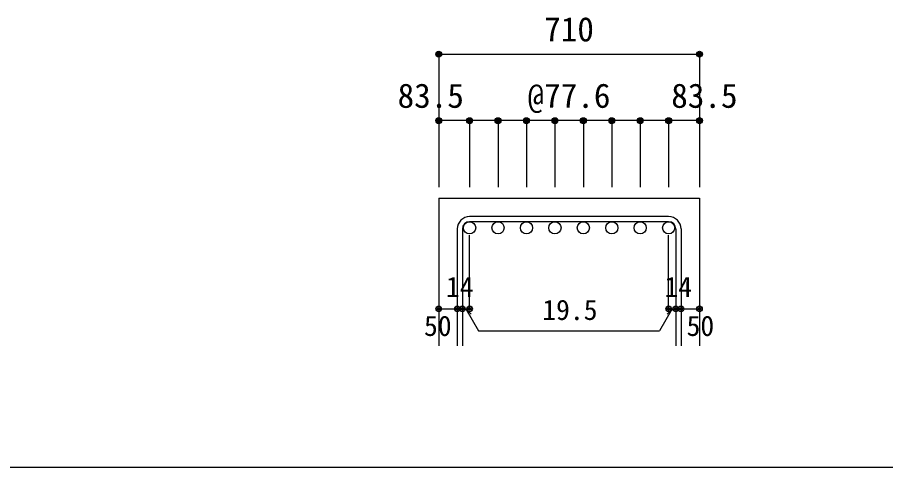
# Model space of a CAD drawing. Units: millimetres at full size, sheet at 1:30; details may follow other scales. Extents: x -5973 to 5954, y -4195 to 4201.
# Drawn here: x -942 to 1409, y -4195 to -2975 of the extents above; entities that cross this region are included whole.
import ezdxf
from ezdxf.enums import TextEntityAlignment as Align

# ---------------------------------------------------------------- set-up
doc = ezdxf.new("R2010")
doc.units = ezdxf.units.MM
doc.header["$LTSCALE"] = 30
doc.header["$PDMODE"] = 32
doc.header["$PDSIZE"] = 15
for name, color, linetype in [('0-1_躯体線', 2, 'Continuous'), ('0-5_基礎梁筋', 7, 'Continuous'), ('0-6_スタラップ筋', 7, 'Continuous'), ('0-D_寸法', 4, 'Continuous'), ('F-0_枠', 6, 'Continuous')]:
    doc.layers.add(name, color=color, linetype=linetype)
doc.styles.add('ＭＳ ゴシック', font='')
doc.styles.get('ＭＳ ゴシック').set_extended_font_data('MS Gothic')

msp = doc.modelspace()

# ---------------------------------------------------------------- linework, layer by layer
at = {"layer": '0-1_躯体線'}
for p, q in [((199.44, -3464.89), (199.44, -3864.89)), ((199.44, -3464.89), (905.44, -3464.89)), ((905.44, -3464.89), (905.44, -3864.89))]:
    msp.add_line(p, q, dxfattribs=at)
at = {"layer": '0-5_基礎梁筋', "color": 3}
for centre in [(282.94, -3545.39), (359.94, -3545.39), (436.94, -3545.39), (513.94, -3545.39), (590.94, -3545.39), (667.94, -3545.39), (744.94, -3545.39), (821.94, -3545.39)]:
    msp.add_circle(centre, 16.5, dxfattribs=at)
at = {"layer": '0-6_スタラップ筋'}
for p, q in [((821.94, -3514.89), (282.94, -3514.89)), ((249.44, -3548.39), (249.44, -3864.89)), ((263.44, -3548.39), (263.44, -3864.89)), ((821.94, -3528.89), (282.94, -3528.89)), ((841.44, -3548.39), (841.44, -3864.89)), ((855.44, -3548.39), (855.44, -3864.89))]:
    msp.add_line(p, q, dxfattribs=at)
for centre, radius, start, end in [((282.94, -3548.39), 33.5, 90, 180), ((821.94, -3548.39), 33.5, 0, 90), ((282.94, -3548.39), 19.5, 90, 180), ((821.94, -3548.39), 19.5, 0, 90)]:
    msp.add_arc(centre, radius, start, end, dxfattribs=at)
at = {"layer": '0-D_寸法'}
for p, q in [((199.44, -3074.89), (905.44, -3074.89)), ((905.44, -3074.89), (905.44, -3254.89)), ((905.44, -3074.89), (905.44, -3254.89)), ((282.94, -3254.89), (199.44, -3254.89)), ((282.94, -3254.89), (282.94, -3434.89)), ((552.44, -3254.89), (282.94, -3254.89)), ((359.94, -3254.89), (359.94, -3434.89)), ((436.94, -3254.89), (436.94, -3434.89)), ((513.94, -3254.89), (513.94, -3434.89)), ((821.94, -3254.89), (552.44, -3254.89)), ((590.94, -3254.89), (590.94, -3434.89)), ((667.94, -3254.89), (667.94, -3434.89)), ((744.94, -3254.89), (744.94, -3434.89)), ((821.94, -3254.89), (821.94, -3434.89)), ((905.44, -3254.89), (821.94, -3254.89)), ((905.44, -3254.89), (905.44, -3434.89)), ((905.44, -3254.89), (905.44, -3434.89)), ((821.94, -3764.89), (821.94, -3565.56)), ((199.44, -3764.89), (249.44, -3764.89)), ((273.19, -3764.89), (307.41, -3824.17)), ((273.19, -3764.89), (287.33, -3779.04)), ((831.69, -3764.89), (797.46, -3824.17)), ((831.69, -3764.89), (817.54, -3779.04)), ((821.94, -3764.89), (905.44, -3764.89)), ((841.44, -3764.89), (855.44, -3764.89)), ((307.41, -3824.17), (797.46, -3824.17))]:
    msp.add_line(p, q, dxfattribs=at)
for points in [[(199.44, -3074.89), (199.44, -3254.89), (199.44, -3434.89)], [(249.44, -3764.89), (282.94, -3764.89), (282.94, -3565.56)]]:
    msp.add_lwpolyline(points, dxfattribs=at)
for centre, radius in [((199.44, -3074.89), 8), ((199.44, -3074.89), 7.2), ((199.44, -3074.89), 6.4), ((199.44, -3074.89), 5.6), ((199.44, -3074.89), 4.8), ((199.44, -3074.89), 4), ((199.44, -3074.89), 3.2), ((199.44, -3074.89), 2.4), ((199.44, -3074.89), 1.6), ((199.44, -3074.89), 0.8), ((905.44, -3074.89), 8), ((905.44, -3074.89), 7.2), ((905.44, -3074.89), 6.4), ((905.44, -3074.89), 5.6), ((905.44, -3074.89), 4.8), ((905.44, -3074.89), 4), ((905.44, -3074.89), 3.2), ((905.44, -3074.89), 2.4), ((905.44, -3074.89), 1.6), ((905.44, -3074.89), 0.8), ((199.44, -3254.89), 8), ((199.44, -3254.89), 7.2), ((199.44, -3254.89), 6.4), ((199.44, -3254.89), 5.6), ((199.44, -3254.89), 4.8), ((199.44, -3254.89), 4), ((199.44, -3254.89), 3.2), ((199.44, -3254.89), 2.4), ((199.44, -3254.89), 1.6), ((199.44, -3254.89), 0.8), ((282.94, -3254.89), 8), ((282.94, -3254.89), 7.2), ((282.94, -3254.89), 6.4), ((282.94, -3254.89), 5.6), ((282.94, -3254.89), 4.8), ((282.94, -3254.89), 4), ((282.94, -3254.89), 3.2), ((282.94, -3254.89), 2.4), ((282.94, -3254.89), 1.6), ((282.94, -3254.89), 0.8), ((359.94, -3254.89), 8), ((359.94, -3254.89), 7.2), ((359.94, -3254.89), 6.4), ((359.94, -3254.89), 5.6), ((359.94, -3254.89), 4.8), ((359.94, -3254.89), 4), ((359.94, -3254.89), 3.2), ((359.94, -3254.89), 2.4), ((359.94, -3254.89), 1.6), ((359.94, -3254.89), 0.8), ((436.94, -3254.89), 8), ((436.94, -3254.89), 7.2), ((436.94, -3254.89), 6.4), ((436.94, -3254.89), 5.6), ((436.94, -3254.89), 4.8), ((436.94, -3254.89), 4), ((436.94, -3254.89), 3.2), ((436.94, -3254.89), 2.4), ((436.94, -3254.89), 1.6), ((436.94, -3254.89), 0.8), ((513.94, -3254.89), 8), ((513.94, -3254.89), 7.2), ((513.94, -3254.89), 6.4), ((513.94, -3254.89), 5.6), ((513.94, -3254.89), 4.8), ((513.94, -3254.89), 4), ((513.94, -3254.89), 3.2), ((513.94, -3254.89), 2.4), ((513.94, -3254.89), 1.6), ((513.94, -3254.89), 0.8), ((590.94, -3254.89), 8), ((590.94, -3254.89), 7.2), ((590.94, -3254.89), 6.4), ((590.94, -3254.89), 5.6), ((590.94, -3254.89), 4.8), ((590.94, -3254.89), 4), ((590.94, -3254.89), 3.2), ((590.94, -3254.89), 2.4), ((590.94, -3254.89), 1.6), ((590.94, -3254.89), 0.8), ((667.94, -3254.89), 8), ((667.94, -3254.89), 7.2), ((667.94, -3254.89), 6.4), ((667.94, -3254.89), 5.6), ((667.94, -3254.89), 4.8), ((667.94, -3254.89), 4), ((667.94, -3254.89), 3.2), ((667.94, -3254.89), 2.4), ((667.94, -3254.89), 1.6), ((667.94, -3254.89), 0.8), ((744.94, -3254.89), 8), ((744.94, -3254.89), 7.2), ((744.94, -3254.89), 6.4), ((744.94, -3254.89), 5.6), ((744.94, -3254.89), 4.8), ((744.94, -3254.89), 4), ((744.94, -3254.89), 3.2), ((744.94, -3254.89), 2.4), ((744.94, -3254.89), 1.6), ((744.94, -3254.89), 0.8), ((821.94, -3254.89), 8), ((821.94, -3254.89), 7.2), ((821.94, -3254.89), 6.4), ((821.94, -3254.89), 5.6), ((821.94, -3254.89), 4.8), ((821.94, -3254.89), 4), ((821.94, -3254.89), 3.2), ((821.94, -3254.89), 2.4), ((821.94, -3254.89), 1.6), ((821.94, -3254.89), 0.8), ((905.44, -3254.89), 8), ((905.44, -3254.89), 7.2), ((905.44, -3254.89), 6.4), ((905.44, -3254.89), 5.6), ((905.44, -3254.89), 4.8), ((905.44, -3254.89), 4), ((905.44, -3254.89), 3.2), ((905.44, -3254.89), 2.4), ((905.44, -3254.89), 1.6), ((905.44, -3254.89), 0.8), ((199.44, -3764.89), 4), ((199.44, -3764.89), 3.6), ((249.44, -3764.89), 4), ((249.44, -3764.89), 3.6), ((263.44, -3764.89), 4), ((263.44, -3764.89), 3.6), ((282.94, -3764.89), 4), ((282.94, -3764.89), 3.6), ((821.94, -3764.89), 4), ((821.94, -3764.89), 3.6), ((841.44, -3764.89), 4), ((841.44, -3764.89), 3.6), ((855.44, -3764.89), 4), ((855.44, -3764.89), 3.6), ((905.44, -3764.89), 4), ((905.44, -3764.89), 3.6), ((199.44, -3764.89), 3.2), ((199.44, -3764.89), 2.8), ((199.44, -3764.89), 2.4), ((199.44, -3764.89), 2), ((199.44, -3764.89), 1.6), ((199.44, -3764.89), 1.2), ((199.44, -3764.89), 0.8), ((199.44, -3764.89), 0.4), ((249.44, -3764.89), 3.2), ((249.44, -3764.89), 2.8), ((249.44, -3764.89), 2.4), ((249.44, -3764.89), 2), ((249.44, -3764.89), 1.6), ((249.44, -3764.89), 1.2), ((249.44, -3764.89), 0.8), ((249.44, -3764.89), 0.4), ((263.44, -3764.89), 3.2), ((263.44, -3764.89), 2.8), ((263.44, -3764.89), 2.4), ((263.44, -3764.89), 2), ((263.44, -3764.89), 1.6), ((263.44, -3764.89), 1.2), ((263.44, -3764.89), 0.8), ((263.44, -3764.89), 0.4), ((282.94, -3764.89), 3.2), ((282.94, -3764.89), 2.8), ((282.94, -3764.89), 2.4), ((282.94, -3764.89), 2), ((282.94, -3764.89), 1.6), ((282.94, -3764.89), 1.2), ((282.94, -3764.89), 0.8), ((282.94, -3764.89), 0.4), ((821.94, -3764.89), 3.2), ((821.94, -3764.89), 2.8), ((821.94, -3764.89), 2.4), ((821.94, -3764.89), 2), ((821.94, -3764.89), 1.6), ((821.94, -3764.89), 1.2), ((821.94, -3764.89), 0.8), ((821.94, -3764.89), 0.4), ((841.44, -3764.89), 3.2), ((841.44, -3764.89), 2.8), ((841.44, -3764.89), 2.4), ((841.44, -3764.89), 2), ((841.44, -3764.89), 1.6), ((841.44, -3764.89), 1.2), ((841.44, -3764.89), 0.8), ((841.44, -3764.89), 0.4), ((855.44, -3764.89), 3.2), ((855.44, -3764.89), 2.8), ((855.44, -3764.89), 2.4), ((855.44, -3764.89), 2), ((855.44, -3764.89), 1.6), ((855.44, -3764.89), 1.2), ((855.44, -3764.89), 0.8), ((855.44, -3764.89), 0.4), ((905.44, -3764.89), 3.2), ((905.44, -3764.89), 2.8), ((905.44, -3764.89), 2.4), ((905.44, -3764.89), 2), ((905.44, -3764.89), 1.6), ((905.44, -3764.89), 1.2), ((905.44, -3764.89), 0.8), ((905.44, -3764.89), 0.4)]:
    msp.add_circle(centre, radius, dxfattribs=at)
at = {"layer": '0-D_寸法', "color": 7}
for p in [(199.44, -3074.89), (199.44, -3074.89), (905.44, -3074.89), (905.44, -3074.89), (199.44, -3254.89), (282.94, -3254.89), (359.94, -3254.89), (436.94, -3254.89), (513.94, -3254.89), (590.94, -3254.89), (667.94, -3254.89), (744.94, -3254.89), (821.94, -3254.89), (905.44, -3254.89), (199.44, -3764.89), (249.44, -3764.89), (263.44, -3764.89), (282.94, -3764.89), (821.94, -3764.89), (841.44, -3764.89), (855.44, -3764.89), (905.44, -3764.89)]:
    msp.add_point(p, dxfattribs=at)
at = {"layer": 'F-0_枠'}
msp.add_line((5954.1, -4195.24), (-5972.88, -4195.24), dxfattribs=at)

# ---------------------------------------------------------------- texts
at = {"layer": '0-D_寸法', "style": 'ＭＳ ゴシック'}
for s, height, p in [('710', 65.98, (484.94, -3059.89)), ('83.5', 65.98, (87.94, -3239.89)), ('@77.6', 65.98, (439.94, -3239.89)), ('83.5', 65.98, (828.94, -3239.89)), ('14', 54.99, (218.9, -3749.44)), ('14', 54.99, (810.48, -3749.44)), ('19.5', 54.99, (479.67, -3811.53)), ('50', 54.99, (159.44, -3854.89)), ('50', 54.99, (870.44, -3854.89))]:
    msp.add_text(s, height=height, dxfattribs=at).set_placement(p, align=Align.BOTTOM_LEFT)

doc.saveas('drawing.dxf')
